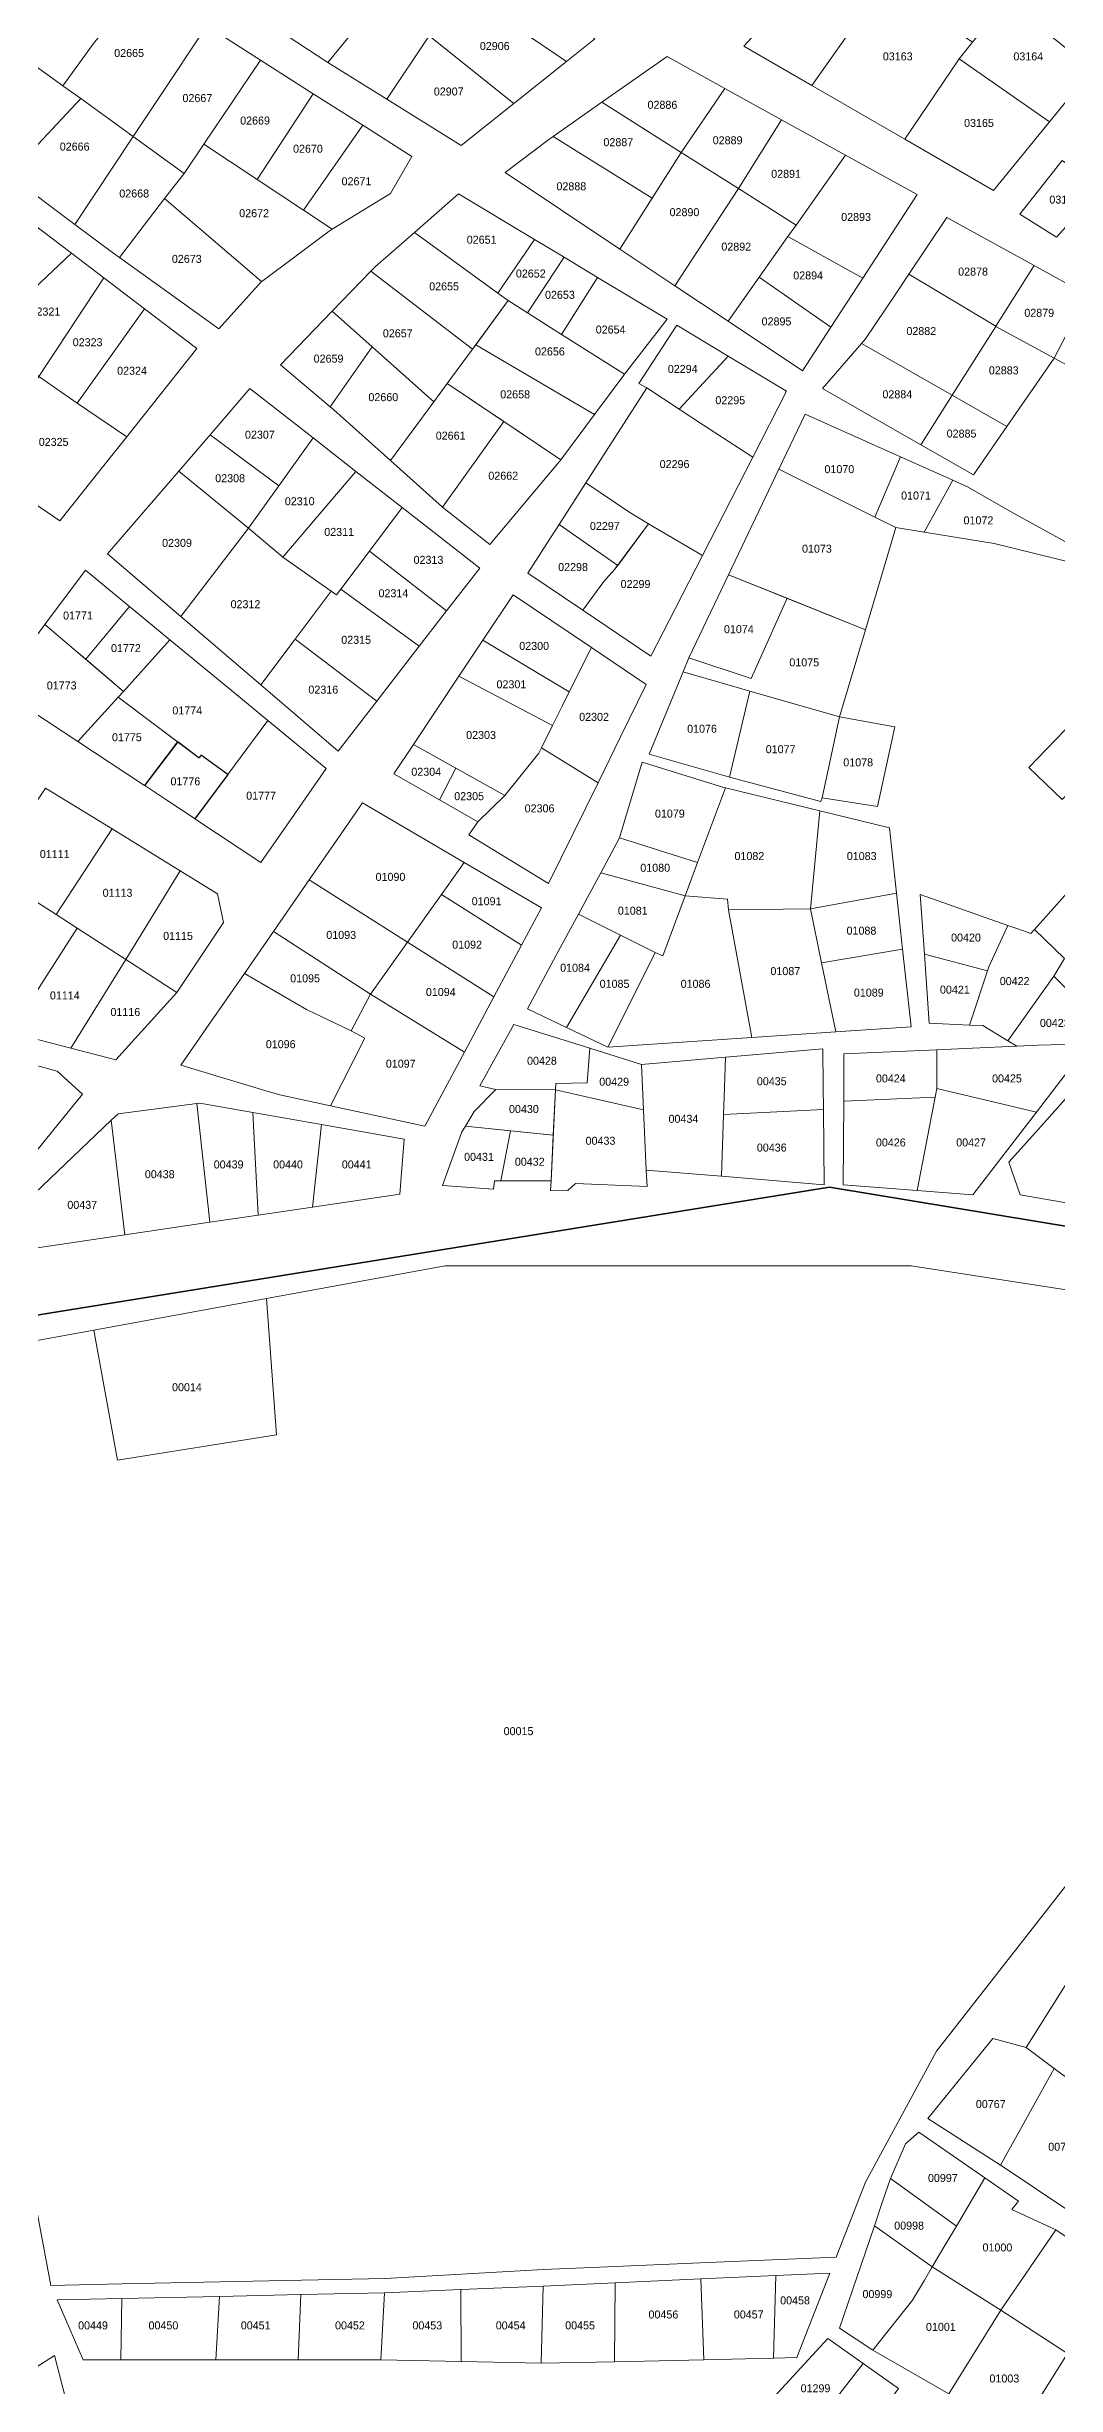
# Model space of a CAD drawing. Header units: metres. Extents: x 245225 to 248406, y 1633796 to 1637634.
# Drawn here: x 246328.6 to 246517.6, y 1634729.4 to 1635167.8 of the extents above; entities that cross this region are included whole.
import ezdxf
from ezdxf.enums import TextEntityAlignment as Align

# ---------------------------------------------------------------- set-up
doc = ezdxf.new("R2010")
doc.units = ezdxf.units.M
doc.header["$MEASUREMENT"] = 0
doc.layers.add('historique_numero_parcelle', color=7, linetype='Continuous')
doc.layers.add('limites_sections', color=7, linetype='Continuous')
doc.layers.add('LIMITES_PARCELLES', color=7, linetype='Continuous', lineweight=0, true_color=0xffffff)
doc.styles.add('Style-FANCY', font='FANCY.shx')

msp = doc.modelspace()

# ---------------------------------------------------------------- linework, layer by layer
at = {"layer": 'limites_parcelles', "flags": 128}
for points in [[(246386.159, 1635190.334), (246396.586, 1635183.688), (246394.823, 1635181.523), (246381.217, 1635164.813), (246371.584, 1635171.135), (246382.797, 1635188.63), (246384.547, 1635191.361), (246386.159, 1635190.334)], [(246337.487, 1635168.62), (246331.594, 1635160.459), (246325.476, 1635164.893), (246323.253, 1635167.513), (246330.471, 1635174.767), (246338.652, 1635182.991), (246340.954, 1635182.912), (246346.592, 1635179.313), (246337.487, 1635168.62)], [(246403.729, 1635175.089), (246400.173, 1635169.789), (246392.224, 1635157.942), (246381.217, 1635164.813), (246394.823, 1635181.523), (246403.729, 1635175.089)], [(246358.521, 1635171.699), (246349.497, 1635158.098), (246344.741, 1635150.93), (246334.914, 1635158.053), (246331.594, 1635160.459), (246337.487, 1635168.62), (246346.592, 1635179.313), (246352.259, 1635175.695), (246358.521, 1635171.699)], [(246417.223, 1635170.856), (246425.878, 1635165.003), (246416.03, 1635157.145), (246400.173, 1635169.789), (246403.729, 1635175.089), (246406.111, 1635178.794), (246417.223, 1635170.856)], [(246501.954, 1635168.613), (246499.412, 1635165.498), (246489.233, 1635150.451), (246471.81, 1635160.535), (246481.626, 1635174.366), (246485.548, 1635179.892), (246501.954, 1635168.613)], [(246516.33, 1635153.667), (246499.412, 1635165.498), (246501.954, 1635168.613), (246508.295, 1635176.385), (246524.41, 1635163.543), (246516.33, 1635153.667)], [(246368.615, 1635165.256), (246357.963, 1635149.497), (246354.266, 1635144.027), (246344.741, 1635150.93), (246349.497, 1635158.098), (246358.521, 1635171.699), (246368.615, 1635165.256)], [(246331.594, 1635160.459), (246334.914, 1635158.053), (246321.534, 1635143.673), (246311.744, 1635151.003), (246325.476, 1635164.893), (246331.594, 1635160.459)], [(246354.266, 1635144.027), (246350.638, 1635139.297), (246342.171, 1635128.257), (246341.113, 1635129.016), (246333.822, 1635134.474), (246344.741, 1635150.93), (246354.266, 1635144.027)], [(246382.005, 1635133.572), (246376.65, 1635137.119), (246387.739, 1635153.049), (246396.914, 1635147.193), (246392.945, 1635140.287), (246382.005, 1635133.572)], [(246441.933, 1635139.376), (246435.888, 1635129.847), (246414.396, 1635144.175), (246422.333, 1635150.208), (246423.377, 1635150.941), (246441.933, 1635139.376)], [(246367.962, 1635142.874), (246376.65, 1635137.119), (246382.005, 1635133.572), (246381.435, 1635133.223), (246368.815, 1635123.777), (246368.793, 1635123.753), (246350.638, 1635139.297), (246354.266, 1635144.027), (246357.963, 1635149.497), (246367.962, 1635142.874)], [(246458.081, 1635141.191), (246446.187, 1635122.981), (246435.888, 1635129.847), (246441.933, 1635139.376), (246447.382, 1635147.964), (246458.081, 1635141.191)], [(246481.401, 1635124.413), (246467.367, 1635132.209), (246468.882, 1635134.352), (246478.141, 1635147.456), (246491.549, 1635140.048), (246481.401, 1635124.413)], [(246525.059, 1635141.819), (246525.913, 1635141.194), (246517.673, 1635132.063), (246510.778, 1635136.39), (246518.724, 1635146.452), (246525.059, 1635141.819)], [(246333.178, 1635129.064), (246316.819, 1635113.656), (246307.031, 1635121.022), (246302.711, 1635124.274), (246316.281, 1635141.887), (246333.178, 1635129.064)], [(246468.882, 1635134.352), (246467.367, 1635132.209), (246456.152, 1635116.338), (246446.187, 1635122.981), (246458.081, 1635141.191), (246468.882, 1635134.352)], [(246413.024, 1635121.607), (246414.974, 1635120.188), (246408.272, 1635111.064), (246389.259, 1635125.675), (246390.107, 1635126.554), (246397.41, 1635132.962), (246413.024, 1635121.607)], [(246425.431, 1635128.306), (246418.605, 1635117.885), (246414.974, 1635120.188), (246413.024, 1635121.607), (246419.878, 1635131.649), (246425.431, 1635128.306)], [(246346.872, 1635118.672), (246338.638, 1635107.112), (246334.273, 1635100.985), (246327.088, 1635105.927), (246339.23, 1635124.472), (246346.872, 1635118.672)], [(246408.272, 1635111.064), (246403.561, 1635104.651), (246401.026, 1635101.2), (246389.473, 1635111.517), (246382.017, 1635118.175), (246389.259, 1635125.675), (246408.272, 1635111.064)], [(246503.857, 1635111.518), (246498.136, 1635102.431), (246481.155, 1635112.155), (246481.886, 1635113.001), (246487.538, 1635121.44), (246490.022, 1635125.15), (246506.317, 1635115.424), (246506.27, 1635115.349), (246503.857, 1635111.518)], [(246523.378, 1635121.286), (246517.234, 1635109.403), (246506.27, 1635115.349), (246506.317, 1635115.424), (246513.452, 1635126.757), (246523.378, 1635121.286)], [(246431.146, 1635098.864), (246408.883, 1635111.896), (246414.974, 1635120.188), (246424.947, 1635113.862), (246436.736, 1635106.383), (246436.621, 1635106.234), (246431.146, 1635098.864)], [(246343.732, 1635094.884), (246343.524, 1635094.622), (246334.273, 1635100.985), (246338.638, 1635107.112), (246346.872, 1635118.672), (246356.67, 1635111.236), (246348.295, 1635100.651), (246343.732, 1635094.884)], [(246456.193, 1635109.785), (246446.991, 1635099.863), (246440.907, 1635103.853), (246439.44, 1635104.668), (246446.527, 1635115.605), (246456.193, 1635109.785)], [(246517.234, 1635109.403), (246508.369, 1635096.571), (246498.136, 1635102.431), (246503.857, 1635111.518), (246506.27, 1635115.349), (246517.234, 1635109.403)], [(246401.026, 1635101.2), (246392.939, 1635090.192), (246382.328, 1635099.725), (246381.655, 1635100.292), (246389.473, 1635111.517), (246401.026, 1635101.2)], [(246431.146, 1635098.864), (246424.809, 1635090.333), (246403.561, 1635104.651), (246408.272, 1635111.064), (246408.883, 1635111.896), (246431.146, 1635098.864)], [(246460.768, 1635090.828), (246451.563, 1635096.865), (246446.991, 1635099.863), (246456.193, 1635109.785), (246467.101, 1635103.218), (246460.768, 1635090.828)], [(246339.257, 1635089.263), (246331.032, 1635078.93), (246315.72, 1635089.364), (246323.619, 1635100.873), (246327.088, 1635105.927), (246334.273, 1635100.985), (246343.524, 1635094.622), (246339.257, 1635089.263)], [(246414.139, 1635097.523), (246402.648, 1635081.469), (246392.939, 1635090.192), (246401.026, 1635101.2), (246403.561, 1635104.651), (246414.139, 1635097.523)], [(246446.991, 1635099.863), (246451.563, 1635096.865), (246460.768, 1635090.828), (246451.34, 1635072.386), (246441.264, 1635078.359), (246437.752, 1635080.441), (246429.508, 1635086.02), (246440.907, 1635103.853), (246446.991, 1635099.863)], [(246386.449, 1635088.176), (246372.769, 1635072.1), (246366.313, 1635077.498), (246372.03, 1635085.493), (246378.433, 1635094.447), (246386.449, 1635088.176)], [(246402.648, 1635081.469), (246414.139, 1635097.523), (246424.809, 1635090.333), (246424.238, 1635089.565), (246411.538, 1635074.484), (246402.648, 1635081.469)], [(246498.225, 1635086.505), (246492.879, 1635076.78), (246487.56, 1635077.651), (246483.636, 1635079.606), (246488.435, 1635090.902), (246498.225, 1635086.505)], [(246395.099, 1635081.409), (246388.97, 1635073.221), (246383.647, 1635066.11), (246382.823, 1635065.009), (246381.838, 1635065.704), (246372.769, 1635072.1), (246386.449, 1635088.176), (246395.099, 1635081.409)], [(246435.478, 1635070.541), (246424.501, 1635078.188), (246429.508, 1635086.02), (246437.752, 1635080.441), (246441.264, 1635078.359), (246435.478, 1635070.541)], [(246483.636, 1635079.606), (246487.56, 1635077.651), (246481.861, 1635058.498), (246456.229, 1635068.767), (246465.648, 1635088.569), (246483.636, 1635079.606)], [(246492.879, 1635076.78), (246498.225, 1635086.505), (246500.974, 1635085.271), (246509.071, 1635080.667), (246522.406, 1635073.285), (246521.453, 1635070.825), (246505.975, 1635074.635), (246492.879, 1635076.78)], [(246372.769, 1635072.1), (246381.838, 1635065.704), (246375.057, 1635056.697), (246368.632, 1635048.161), (246353.673, 1635060.976), (246366.313, 1635077.498), (246372.769, 1635072.1)], [(246432.883, 1635067.529), (246428.958, 1635062.141), (246418.682, 1635069.086), (246422.228, 1635074.633), (246424.501, 1635078.188), (246435.478, 1635070.541), (246434.894, 1635069.752), (246432.883, 1635067.529)], [(246428.958, 1635062.141), (246432.883, 1635067.529), (246434.894, 1635069.752), (246441.264, 1635078.359), (246451.34, 1635072.386), (246446.307, 1635062.539), (246441.701, 1635053.529), (246428.958, 1635062.141)], [(246344.079, 1635062.817), (246335.855, 1635052.967), (246333.628, 1635054.859), (246328.207, 1635059.466), (246335.795, 1635069.643), (246341.647, 1635064.821), (246344.079, 1635062.817)], [(246398.31, 1635055.393), (246390.349, 1635045.096), (246375.057, 1635056.697), (246381.838, 1635065.704), (246382.823, 1635065.009), (246383.647, 1635066.11), (246398.31, 1635055.393)], [(246448.825, 1635053.203), (246460.465, 1635049.361), (246467.19, 1635064.376), (246481.861, 1635058.498), (246477.003, 1635042.17), (246460.245, 1635046.989), (246447.74, 1635050.584), (246448.825, 1635053.203)], [(246333.628, 1635054.859), (246342.95, 1635046.938), (246341.949, 1635045.838), (246334.382, 1635037.521), (246319.285, 1635047.497), (246328.207, 1635059.466), (246333.628, 1635054.859)], [(246369.984, 1635041.474), (246362.453, 1635031.362), (246357.462, 1635034.991), (246357.057, 1635034.486), (246341.949, 1635045.838), (246342.95, 1635046.938), (246351.593, 1635056.626), (246365.582, 1635045.1), (246369.984, 1635041.474)], [(246426.422, 1635046.841), (246425.137, 1635044.256), (246423.28, 1635040.521), (246405.755, 1635049.791), (246410.218, 1635056.509), (246426.422, 1635046.841)], [(246436.003, 1635038.393), (246431.8, 1635029.804), (246421.207, 1635036.35), (246423.28, 1635040.521), (246425.137, 1635044.256), (246426.422, 1635046.841), (246430.547, 1635055.14), (246440.808, 1635048.212), (246436.003, 1635038.393)], [(246423.28, 1635040.521), (246421.207, 1635036.35), (246420.712, 1635035.356), (246414.362, 1635027.419), (246397.238, 1635036.971), (246405.755, 1635049.791), (246423.28, 1635040.521)], [(246460.245, 1635046.989), (246456.415, 1635030.844), (246456.207, 1635030.899), (246441.364, 1635035.185), (246447.74, 1635050.584), (246460.245, 1635046.989)], [(246477.003, 1635042.17), (246473.749, 1635027.009), (246473.511, 1635026.295), (246456.415, 1635030.844), (246460.245, 1635046.989), (246477.003, 1635042.17)], [(246373.81, 1635022.304), (246368.656, 1635014.874), (246356.27, 1635023.059), (246362.453, 1635031.362), (246369.984, 1635041.474), (246380.88, 1635032.496), (246373.81, 1635022.304)], [(246353.139, 1635037.479), (246357.123, 1635034.486), (246357.528, 1635034.991), (246362.519, 1635031.362), (246356.336, 1635023.059), (246350.854, 1635026.681), (246346.911, 1635029.286), (246353.139, 1635037.479)], [(246431.8, 1635029.804), (246422.552, 1635010.906), (246407.629, 1635020.034), (246409.296, 1635022.494), (246414.362, 1635027.419), (246420.712, 1635035.356), (246421.207, 1635036.35), (246431.8, 1635029.804)], [(246455.661, 1635028.823), (246450.437, 1635014.827), (246435.807, 1635019.478), (246440.094, 1635033.686), (246455.572, 1635028.844), (246455.661, 1635028.823)], [(246473.345, 1635024.538), (246471.61, 1635006.146), (246456.212, 1635005.987), (246456.053, 1635007.972), (246448.112, 1635008.597), (246450.437, 1635014.827), (246455.661, 1635028.823), (246473.345, 1635024.538)], [(246402.485, 1635008.874), (246396.13, 1634999.942), (246377.719, 1635011.633), (246383.941, 1635020.625), (246387.706, 1635026.066), (246406.752, 1635014.873), (246402.485, 1635008.874)], [(246353.533, 1635013.321), (246343.358, 1634996.679), (246334.269, 1635002.535), (246330.32, 1635005.079), (246340.802, 1635021.15), (246353.533, 1635013.321)], [(246526.399, 1634984.364), (246517.145, 1634993.552), (246519.13, 1634996.886), (246513.524, 1635002.274), (246524.832, 1635014.983), (246540.284, 1635001.648), (246528.536, 1634987.149), (246526.399, 1634984.364)], [(246330.32, 1635005.079), (246334.269, 1635002.535), (246321.88, 1634983.216), (246304.223, 1634992.826), (246317.835, 1635013.122), (246330.32, 1635005.079)], [(246352.94, 1634990.506), (246343.358, 1634996.679), (246353.533, 1635013.321), (246360.56, 1635009.001), (246361.671, 1635003.603), (246352.94, 1634990.506)], [(246448.112, 1635008.597), (246443.909, 1634997.335), (246442.48, 1634997.97), (246428.127, 1635005.179), (246432.3, 1635012.948), (246448.112, 1635008.597)], [(246456.212, 1635005.987), (246460.586, 1634982.074), (246433.664, 1634980.267), (246438.917, 1634990.815), (246442.48, 1634997.97), (246443.909, 1634997.335), (246448.112, 1635008.597), (246456.053, 1635007.972), (246456.212, 1635005.987)], [(246473.678, 1634996.061), (246476.33, 1634983.131), (246460.586, 1634982.074), (246456.212, 1635005.987), (246471.61, 1635006.146), (246473.678, 1634996.061)], [(246504.745, 1634994.579), (246492.913, 1634997.676), (246492.129, 1635008.844), (246508.556, 1635003.062), (246504.974, 1634995.272), (246504.745, 1634994.579)], [(246343.358, 1634996.679), (246333.092, 1634980.061), (246322.777, 1634982.727), (246321.88, 1634983.216), (246334.269, 1635002.535), (246343.358, 1634996.679)], [(246389.174, 1634990.165), (246385.576, 1634983.286), (246377.215, 1634987.308), (246365.573, 1634994.08), (246370.999, 1635001.921), (246389.174, 1634990.165)], [(246436.001, 1635001.224), (246425.921, 1634983.934), (246418.583, 1634987.41), (246423.981, 1634997.46), (246428.127, 1635005.179), (246436.001, 1635001.224)], [(246425.921, 1634983.934), (246436.001, 1635001.224), (246442.48, 1634997.97), (246438.917, 1634990.815), (246433.664, 1634980.267), (246425.921, 1634983.934)], [(246517.145, 1634993.552), (246508.52, 1634981.458), (246503.877, 1634984.291), (246501.373, 1634984.396), (246504.974, 1634995.272), (246508.556, 1635003.062), (246510.424, 1635002.404), (246512.873, 1635001.542), (246513.524, 1635002.274), (246519.13, 1634996.886), (246517.145, 1634993.552)], [(246388.116, 1634981.91), (246381.691, 1634969.25), (246372.228, 1634971.297), (246369.39, 1634972.146), (246353.654, 1634976.854), (246358.993, 1634984.57), (246365.573, 1634994.08), (246377.215, 1634987.308), (246385.576, 1634983.286), (246388.116, 1634981.91)], [(246508.52, 1634981.458), (246517.145, 1634993.552), (246526.399, 1634984.364), (246523.725, 1634980.881), (246514.208, 1634980.614), (246510.211, 1634980.426), (246508.52, 1634981.458)], [(246406.784, 1634979.327), (246399.374, 1634965.424), (246381.691, 1634969.25), (246388.116, 1634981.91), (246385.576, 1634983.286), (246389.174, 1634990.165), (246406.784, 1634979.327)], [(246430.254, 1634980.036), (246429.753, 1634973.576), (246423.88, 1634973.417), (246423.823, 1634972.222), (246412.648, 1634972.332), (246409.685, 1634972.967), (246416.035, 1634984.503), (246430.254, 1634980.036)], [(246315.748, 1634950.668), (246316.282, 1634960.585), (246317.293, 1634979.387), (246330.499, 1634975.761), (246335.262, 1634971.422), (246322.138, 1634955.23), (246315.748, 1634950.668)], [(246440.318, 1634968.471), (246423.823, 1634972.222), (246423.88, 1634973.417), (246429.753, 1634973.576), (246430.254, 1634980.036), (246439.953, 1634976.989), (246440.318, 1634968.471)], [(246474.021, 1634968.547), (246455.303, 1634967.622), (246455.477, 1634972.601), (246455.68, 1634978.36), (246473.926, 1634979.952), (246473.984, 1634972.949), (246474.021, 1634968.547)], [(246494.924, 1634970.886), (246477.804, 1634970.132), (246477.814, 1634972.444), (246477.842, 1634978.999), (246495.238, 1634979.756), (246495.238, 1634972.517), (246494.924, 1634970.886)], [(246513.884, 1634968.06), (246495.238, 1634972.517), (246495.238, 1634979.756), (246504.618, 1634980.164), (246510.211, 1634980.426), (246514.208, 1634980.614), (246523.725, 1634980.881), (246513.884, 1634968.06)], [(246455.303, 1634967.622), (246454.896, 1634956.034), (246440.8, 1634957.198), (246440.318, 1634968.471), (246439.953, 1634976.989), (246455.68, 1634978.36), (246455.477, 1634972.601), (246455.303, 1634967.622)], [(246423.423, 1634963.723), (246406.947, 1634965.456), (246408.627, 1634968.204), (246412.648, 1634972.332), (246423.823, 1634972.222), (246423.423, 1634963.723)], [(246440.318, 1634968.471), (246440.8, 1634957.198), (246441.012, 1634954.128), (246427.571, 1634954.658), (246426.169, 1634953.397), (246422.914, 1634953.282), (246423.02, 1634955.187), (246423.823, 1634972.222), (246440.318, 1634968.471)], [(246513.884, 1634968.06), (246501.972, 1634952.541), (246491.554, 1634953.36), (246494.924, 1634970.886), (246495.238, 1634972.517), (246513.884, 1634968.06)], [(246534.147, 1634961.783), (246529.199, 1634949.367), (246510.862, 1634952.541), (246508.745, 1634958.679), (246515.36, 1634966.088), (246522.303, 1634973.864), (246537.263, 1634968.918), (246536.39, 1634967.41), (246534.147, 1634961.783)], [(246359.088, 1634947.414), (246343.203, 1634945.072), (246340.646, 1634966.542), (246341.903, 1634967.744), (246356.681, 1634969.655), (246359.088, 1634947.414)], [(246367.174, 1634967.977), (246368.126, 1634948.747), (246359.088, 1634947.414), (246356.681, 1634969.655), (246357.249, 1634969.729), (246367.174, 1634967.977)], [(246415.375, 1634964.569), (246413.622, 1634955.187), (246412.437, 1634955.187), (246412.225, 1634953.599), (246402.7, 1634954.34), (246406.298, 1634964.394), (246406.947, 1634965.456), (246415.375, 1634964.569)], [(246537.252, 1634797.385), (246529.099, 1634779.996), (246525.067, 1634782.99), (246517.229, 1634788.812), (246511.957, 1634792.728), (246521.271, 1634807.545), (246537.252, 1634797.385)], [(246511.957, 1634792.728), (246517.229, 1634788.812), (246507.163, 1634770.697), (246493.542, 1634779.393), (246505.713, 1634794.421), (246511.957, 1634792.728)], [(246529.099, 1634779.996), (246520.53, 1634761.719), (246507.301, 1634770.609), (246507.163, 1634770.697), (246517.229, 1634788.812), (246525.067, 1634782.99), (246529.099, 1634779.996)], [(246498.909, 1634759.239), (246486.557, 1634768.175), (246489.397, 1634774.671), (246491.9, 1634776.833), (246504.252, 1634768.276), (246498.909, 1634759.239)], [(246498.909, 1634759.239), (246496.934, 1634755.899), (246494.388, 1634751.592), (246483.55, 1634759.304), (246485.102, 1634763.881), (246486.557, 1634768.175), (246498.909, 1634759.239)], [(246517.524, 1634758.523), (246507.248, 1634743.466), (246494.388, 1634751.592), (246496.934, 1634755.899), (246498.909, 1634759.239), (246504.252, 1634768.276), (246510.539, 1634763.92), (246509.269, 1634762.333), (246517.524, 1634758.523)], [(246494.388, 1634751.592), (246492.928, 1634749.122), (246490.695, 1634745.346), (246483.234, 1634735.98), (246477.043, 1634740.108), (246481.064, 1634751.969), (246483.55, 1634759.304), (246494.388, 1634751.592)], [(246534.003, 1634747.38), (246523.252, 1634733.074), (246519.725, 1634735.363), (246507.248, 1634743.466), (246517.524, 1634758.523), (246534.003, 1634747.38)], [(246507.248, 1634743.466), (246497.518, 1634727.791), (246483.234, 1634735.98), (246490.695, 1634745.346), (246492.928, 1634749.122), (246494.388, 1634751.592), (246507.248, 1634743.466)], [(246523.252, 1634733.074), (246539.774, 1634722.345), (246531.882, 1634708.089), (246510.357, 1634720.43), (246519.725, 1634735.363), (246523.252, 1634733.074)]]:
    msp.add_lwpolyline(points, close=True, dxfattribs=at)
for points in [[(246307.497, 1634921.759), (246337.369, 1634927.213), (246341.808, 1634902.795), (246371.573, 1634907.557), (246369.738, 1634933.123), (246403.144, 1634939.222), (246490.456, 1634939.222), (246605.947, 1634921.362)], [(246540.215, 1634849.667), (246495.162, 1634792.07), (246481.865, 1634767.503), (246476.407, 1634753.431), (246450.909, 1634752.348), (246435.057, 1634751.675), (246421.585, 1634751.103), (246391.952, 1634749.409), (246376.274, 1634749.092), (246361.032, 1634748.783), (246342.633, 1634748.41), (246329.298, 1634748.139), (246297.601, 1634917.711)]]:
    msp.add_lwpolyline(points, dxfattribs=at)
at = {"layer": 'limites_parcelles'}
for points in [[(246459.087, 1635167.899), (246473.569, 1635183.714), (246481.626, 1635174.366), (246471.81, 1635160.535)], [(246431.198, 1635169.247), (246425.878, 1635165.003), (246417.223, 1635170.856), (246421.787, 1635177.068)], [(246416.03, 1635157.145), (246406.141, 1635149.255), (246392.224, 1635157.942), (246400.173, 1635169.789)], [(246378.475, 1635158.962), (246367.962, 1635142.874), (246357.963, 1635149.497), (246368.615, 1635165.256)], [(246455.568, 1635159.928), (246447.382, 1635147.964), (246432.53, 1635157.367), (246444.717, 1635165.924)], [(246516.33, 1635153.667), (246505.836, 1635140.841), (246489.233, 1635150.451), (246499.412, 1635165.498)], [(246466.13, 1635154.092), (246458.081, 1635141.191), (246447.382, 1635147.964), (246455.568, 1635159.928)], [(246344.741, 1635150.93), (246333.822, 1635134.474), (246321.534, 1635143.673), (246334.914, 1635158.053)], [(246387.739, 1635153.049), (246376.65, 1635137.119), (246367.962, 1635142.874), (246378.475, 1635158.962)], [(246447.382, 1635147.964), (246441.933, 1635139.376), (246423.377, 1635150.941), (246432.53, 1635157.367)], [(246478.141, 1635147.456), (246468.882, 1635134.352), (246458.081, 1635141.191), (246466.13, 1635154.092)], [(246368.793, 1635123.753), (246360.798, 1635114.887), (246342.171, 1635128.257), (246350.638, 1635139.297)], [(246419.878, 1635131.649), (246413.024, 1635121.607), (246397.41, 1635132.962), (246405.665, 1635140.206)], [(246506.317, 1635115.424), (246490.022, 1635125.15), (246497.126, 1635135.755), (246513.452, 1635126.757)], [(246339.23, 1635124.472), (246327.088, 1635105.927), (246316.819, 1635113.656), (246333.178, 1635129.064)], [(246475.415, 1635115.189), (246461.988, 1635124.597), (246467.367, 1635132.209), (246481.401, 1635124.413)], [(246418.605, 1635117.885), (246425.431, 1635128.306), (246431.689, 1635124.538), (246424.947, 1635113.862)], [(246436.736, 1635106.383), (246424.947, 1635113.862), (246431.689, 1635124.538), (246444.718, 1635116.694)], [(246475.415, 1635115.189), (246470.117, 1635107.028), (246456.152, 1635116.338), (246461.988, 1635124.597)], [(246535.538, 1635114.584), (246530.035, 1635102.477), (246517.234, 1635109.403), (246523.378, 1635121.286)], [(246389.473, 1635111.517), (246381.655, 1635100.292), (246372.327, 1635108.139), (246382.017, 1635118.175)], [(246498.136, 1635102.431), (246492.277, 1635093.124), (246473.842, 1635103.688), (246481.155, 1635112.155)], [(246378.433, 1635094.447), (246372.03, 1635085.493), (246359.152, 1635095.035), (246366.612, 1635103.694)], [(246508.369, 1635096.571), (246502.1, 1635087.495), (246492.277, 1635093.124), (246498.136, 1635102.431)], [(246488.435, 1635090.902), (246483.636, 1635079.606), (246465.648, 1635088.569), (246470.574, 1635098.923)], [(246372.03, 1635085.493), (246366.313, 1635077.498), (246353.281, 1635088.22), (246359.152, 1635095.035)], [(246366.313, 1635077.498), (246353.673, 1635060.976), (246339.942, 1635072.737), (246353.281, 1635088.22)], [(246403.448, 1635062.039), (246388.97, 1635073.221), (246395.099, 1635081.409), (246409.633, 1635070.039)], [(246403.448, 1635062.039), (246398.31, 1635055.393), (246383.647, 1635066.11), (246388.97, 1635073.221)], [(246467.19, 1635064.376), (246460.465, 1635049.361), (246448.825, 1635053.203), (246456.229, 1635068.767)], [(246335.855, 1635052.967), (246344.079, 1635062.817), (246351.593, 1635056.626), (246342.95, 1635046.938)], [(246430.547, 1635055.14), (246426.422, 1635046.841), (246410.218, 1635056.509), (246415.884, 1635065.039)], [(246390.349, 1635045.096), (246383.122, 1635035.749), (246368.632, 1635048.161), (246375.057, 1635056.697)], [(246353.073, 1635037.479), (246346.845, 1635029.286), (246334.382, 1635037.521), (246341.949, 1635045.838)], [(246473.749, 1635027.009), (246477.003, 1635042.17), (246487.401, 1635040.265), (246484.147, 1635025.343)], [(246530.856, 1635038.753), (246518.736, 1635026.671), (246512.471, 1635032.673), (246524.302, 1635044.901)], [(246405.173, 1635032.545), (246402.09, 1635026.607), (246393.58, 1635031.464), (246397.238, 1635036.971)], [(246402.09, 1635026.607), (246405.173, 1635032.545), (246414.362, 1635027.419), (246409.296, 1635022.494)], [(246340.802, 1635021.15), (246330.32, 1635005.079), (246317.835, 1635013.122), (246328.352, 1635028.806)], [(246487.705, 1635009.079), (246471.61, 1635006.146), (246473.345, 1635024.538), (246486.369, 1635021.383)], [(246450.437, 1635014.827), (246448.112, 1635008.597), (246432.3, 1635012.948), (246435.807, 1635019.478)], [(246417.47, 1634999.378), (246402.485, 1635008.874), (246406.752, 1635014.873), (246421.202, 1635006.381)], [(246396.13, 1634999.942), (246389.174, 1634990.165), (246370.999, 1635001.921), (246377.719, 1635011.633)], [(246417.47, 1634999.378), (246412.299, 1634989.675), (246396.13, 1634999.942), (246402.485, 1635008.874)], [(246488.839, 1634998.628), (246473.678, 1634996.061), (246471.61, 1635006.146), (246487.705, 1635009.079)], [(246412.299, 1634989.675), (246406.784, 1634979.327), (246389.174, 1634990.165), (246396.13, 1634999.942)], [(246476.33, 1634983.131), (246473.678, 1634996.061), (246488.839, 1634998.628), (246490.418, 1634984.077)], [(246504.745, 1634994.579), (246501.373, 1634984.396), (246493.823, 1634984.714), (246492.913, 1634997.676)], [(246333.092, 1634980.061), (246343.358, 1634996.679), (246352.94, 1634990.506), (246341.51, 1634977.885)], [(246477.804, 1634970.132), (246494.924, 1634970.886), (246491.554, 1634953.36), (246477.736, 1634954.446)], [(246343.203, 1634945.072), (246324.705, 1634942.344), (246320.604, 1634947.371), (246340.646, 1634966.542)], [(246379.999, 1634965.714), (246378.302, 1634950.247), (246368.126, 1634948.747), (246367.174, 1634967.977)], [(246455.303, 1634967.622), (246474.021, 1634968.547), (246474.138, 1634954.446), (246454.896, 1634956.034)], [(246378.302, 1634950.247), (246379.999, 1634965.714), (246395.481, 1634962.982), (246394.687, 1634952.663)], [(246413.622, 1634955.187), (246415.375, 1634964.569), (246423.423, 1634963.723), (246423.02, 1634955.187)], [(246337.369, 1634927.213), (246369.738, 1634933.123), (246371.573, 1634907.557), (246341.808, 1634902.795)], [(246406.141, 1634733.852), (246391.105, 1634734.169), (246391.804, 1634746.748), (246406.124, 1634747.359)], [(246406.141, 1634733.852), (246406.124, 1634747.359), (246421.511, 1634748.015), (246421.162, 1634733.534)], [(246434.855, 1634733.837), (246421.162, 1634733.534), (246421.511, 1634748.015), (246435.022, 1634748.622)], [(246435.022, 1634748.622), (246451.024, 1634749.34), (246451.604, 1634734.208), (246434.855, 1634733.837)], [(246464.652, 1634734.497), (246451.604, 1634734.208), (246451.024, 1634749.34), (246465.117, 1634749.973)], [(246464.652, 1634734.497), (246465.117, 1634749.973), (246475.226, 1634750.427), (246468.999, 1634734.593)], [(246330.497, 1634745.401), (246342.6, 1634745.667), (246342.461, 1634734.198), (246335.399, 1634734.202)], [(246360.199, 1634734.188), (246342.461, 1634734.198), (246342.6, 1634745.667), (246360.877, 1634746.069)], [(246360.877, 1634746.069), (246376.162, 1634746.404), (246375.652, 1634734.179), (246360.199, 1634734.188)], [(246376.162, 1634746.404), (246391.804, 1634746.748), (246391.105, 1634734.169), (246375.652, 1634734.179)], [(246519.725, 1634735.363), (246510.357, 1634720.43), (246497.518, 1634727.791), (246507.248, 1634743.466)], [(246481.464, 1634733.5), (246471.578, 1634720.818), (246464.053, 1634726.413), (246474.82, 1634738.203)], [(246352.106, 1634649.384), (246302.152, 1634616.258), (246279.61, 1634702.618), (246329.986, 1634735.003)], [(246471.578, 1634720.818), (246481.464, 1634733.5), (246488.063, 1634728.829), (246478.372, 1634715.767)]]:
    msp.add_3dface(points, dxfattribs=at)
at = {"layer": 'limites_sections', "flags": 128}
for points in [[(247335.725, 1635183.526), (247307.282, 1635143.838), (247299.761, 1635133.712), (247240.475, 1635053.88), (247210.048, 1635014.854), (247192.85, 1634961.276), (247142.579, 1634913.65), (247071.802, 1634848.166), (246991.766, 1634872.64), (246784.729, 1634903.067), (246643.177, 1634926.218), (246475.166, 1634954), (246278.712, 1634922.249)], [(246278.712, 1634922.249), (246475.166, 1634954), (246643.177, 1634926.218), (246784.729, 1634903.067), (246991.766, 1634872.64), (246999.571246, 1634870.253254), (247040.849557, 1634805.47047), (247038.303451, 1634801.958394), (247032.6049, 1634798.1715), (247024.9407, 1634793.0783), (247023.4972, 1634792.1191), (247016.734, 1634787.6247), (247004.1143, 1634784.8567), (246959.9992, 1634775.1805), (246935.4919, 1634769.8051), (246636.5417, 1634671.0846), (246589.0941, 1634657.0569), (246244.6059, 1634539.0524)]]:
    msp.add_lwpolyline(points, dxfattribs=at)

# ---------------------------------------------------------------- texts
at = {"layer": 'historique_numero_parcelle', "style": 'Style-FANCY'}
for s, p in [('02906', (246412.451849, 1635167.904103)), ('02665', (246343.984646, 1635166.595824)), ('03163', (246487.920277, 1635165.963114)), ('03164', (246512.373008, 1635165.963114)), ('02907', (246403.833114, 1635159.382613)), ('02667', (246356.766173, 1635158.147669)), ('02669', (246367.565243, 1635153.934591)), ('02886', (246443.855887, 1635156.886484)), ('02887', (246435.596265, 1635149.879355)), ('02889', (246456.065762, 1635150.238695)), ('03165', (246503.138649, 1635153.485217)), ('02666', (246333.782877, 1635149.054168)), ('02670', (246377.473858, 1635148.654494)), ('02671', (246386.56164, 1635142.553048)), ('02888', (246426.797972, 1635141.614536)), ('02891', (246467.018739, 1635143.950246)), ('02668', (246344.933733, 1635140.265006)), ('02672', (246367.389351, 1635136.568938)), ('02890', (246447.985697, 1635136.763447)), ('03157', (246519.107312, 1635139.118953)), ('02893', (246480.126399, 1635135.865097)), ('02673', (246354.783717, 1635128.003447)), ('02651', (246409.999324, 1635131.59593)), ('02892', (246457.681775, 1635130.295328)), ('02652', (246419.204369, 1635125.259814)), ('02894', (246471.148549, 1635124.905229)), ('02878', (246502.032352, 1635125.623909)), ('02655', (246402.963622, 1635122.854436)), ('02653', (246424.657038, 1635121.270407)), ('02321', (246328.310381, 1635118.130539)), ('02654', (246434.155237, 1635114.758287)), ('02895', (246465.223169, 1635116.28107)), ('02882', (246492.336275, 1635114.484371)), ('02879', (246514.421785, 1635117.8981)), ('02323', (246336.210888, 1635112.3811)), ('02657', (246394.286255, 1635114.054274)), ('02656', (246422.780851, 1635110.651545)), ('02324', (246344.521812, 1635107.042335)), ('02659', (246381.328836, 1635109.302187)), ('02294', (246447.652308, 1635107.376662)), ('02883', (246507.778176, 1635107.117902)), ('02660', (246391.589236, 1635102.086054)), ('02658', (246416.272826, 1635102.614064)), ('02295', (246456.564198, 1635101.509888)), ('02884', (246487.84735, 1635102.626152)), ('02325', (246329.849441, 1635093.695422)), ('02307', (246368.472778, 1635095.050936)), ('02661', (246404.19487, 1635094.869921)), ('02885', (246499.877668, 1635095.259684)), ('02296', (246446.127906, 1635089.541667)), ('01070', (246476.994826, 1635088.589222)), ('02308', (246362.900753, 1635086.887214)), ('02662', (246414.044853, 1635087.36045)), ('02310', (246375.93146, 1635082.575135)), ('01071', (246491.34182, 1635083.651032)), ('02311', (246383.318948, 1635076.825695)), ('02297', (246433.072463, 1635077.941954)), ('01072', (246503.038732, 1635078.987186)), ('02309', (246352.948165, 1635074.772324)), ('02313', (246400.0434, 1635071.589599)), ('01073', (246472.791248, 1635073.683204)), ('02298', (246427.121432, 1635070.241812)), ('02299', (246438.818287, 1635067.059087)), ('02312', (246365.773665, 1635063.273446)), ('02314', (246393.476744, 1635065.326817)), ('01771', (246334.403582, 1635061.158315)), ('01074', (246458.170108, 1635058.594289)), ('01772', (246343.381431, 1635055.049536)), ('02315', (246386.499672, 1635056.59999)), ('02300', (246419.836548, 1635055.45754)), ('01075', (246470.415313, 1635052.375828)), ('01773', (246331.351113, 1635048.042407)), ('02316', (246380.343432, 1635047.257151)), ('02301', (246415.574818, 1635048.259741)), ('01774', (246354.873079, 1635043.370987)), ('02302', (246431.053363, 1635042.158296)), ('01076', (246451.276468, 1635039.933189)), ('01775', (246343.560988, 1635038.340228)), ('02303', (246409.887625, 1635038.755566)), ('01077', (246465.988991, 1635036.092374)), ('02304', (246399.623561, 1635031.865773)), ('01078', (246480.518749, 1635033.623279)), ('01776', (246354.513965, 1635030.075409)), ('01777', (246368.698967, 1635027.38036)), ('02305', (246407.655988, 1635027.289689)), ('02306', (246420.84793, 1635025.001647)), ('01079', (246445.245248, 1635024.021243)), ('01111', (246330.042479, 1635016.436908)), ('01080', (246442.503784, 1635013.870519)), ('01082', (246460.140535, 1635016.06527)), ('01083', (246481.175558, 1635016.06527)), ('01090', (246392.930051, 1635012.166586)), ('01113', (246341.816087, 1635009.179043)), ('01091', (246410.93233, 1635007.594188)), ('01081', (246438.300206, 1635005.823098)), ('01115', (246353.140944, 1635001.096512)), ('01093', (246383.700456, 1635001.284278)), ('01088', (246481.129867, 1635002.085162)), ('00420', (246500.704023, 1635000.787002)), ('01092', (246407.277045, 1634999.455319)), ('01095', (246376.938179, 1634993.145409)), ('01084', (246427.488558, 1634995.135117)), ('01085', (246434.890511, 1634992.117334)), ('01086', (246450.059944, 1634992.117334)), ('01087', (246466.874255, 1634994.494981)), ('00422', (246509.81939, 1634992.625271)), ('01114', (246331.94029, 1634989.93986)), ('01094', (246402.34241, 1634990.584866)), ('01089', (246482.500599, 1634990.471271)), ('00421', (246498.625079, 1634991.024931)), ('01116', (246343.271674, 1634986.83063)), ('00423', (246517.33557, 1634984.783608)), ('01096', (246372.369072, 1634980.799934)), ('01097', (246394.849076, 1634977.142015)), ('00428', (246421.292954, 1634977.69639)), ('00424', (246486.631175, 1634974.381402)), ('00425', (246508.380121, 1634974.381402)), ('00429', (246434.817509, 1634973.764128)), ('00435', (246464.333936, 1634973.855576)), ('00430', (246417.911815, 1634968.643042)), ('00434', (246447.793771, 1634966.814082)), ('00433', (246432.258809, 1634962.698924)), ('00436', (246464.333936, 1634961.418652)), ('00426', (246486.631175, 1634962.378856)), ('00427', (246501.663535, 1634962.378856)), ('00439', (246362.616449, 1634958.259819)), ('00440', (246373.73896, 1634958.259819)), ('00441', (246386.600994, 1634958.259819)), ('00431', (246409.50466, 1634959.681141)), ('00432', (246419.008401, 1634958.766661)), ('00438', (246349.718515, 1634956.43086)), ('00437', (246335.201811, 1634950.682702)), ('00014', (246354.810659, 1634916.501999)), ('00015', (246416.910728, 1634852.026257)), ('00767', (246505.34142, 1634782.1237)), ('00768', (246518.903455, 1634774.122725)), ('00997', (246496.374154, 1634768.272345)), ('00998', (246490.05759, 1634759.341024)), ('01000', (246506.592126, 1634755.247502)), ('00999', (246484.112588, 1634746.50225)), ('00456', (246444.04195, 1634742.684475)), ('00457', (246460.019143, 1634742.684475)), ('00458', (246468.692807, 1634745.324331)), ('00449', (246337.217701, 1634740.637714)), ('00450', (246350.408174, 1634740.637714)), ('00451', (246367.685835, 1634740.637714)), ('00452', (246385.335059, 1634740.637714)), ('00453', (246399.826, 1634740.637714)), ('00454', (246415.43163, 1634740.637714)), ('00455', (246428.436321, 1634740.637714)), ('01001', (246496.002592, 1634740.361967)), ('01299', (246472.52365, 1634728.848581)), ('01003', (246507.892595, 1634730.68637))]:
    msp.add_text(s, height=1.499994, dxfattribs=at).set_placement(p, align=Align.MIDDLE_CENTER)

doc.saveas('drawing.dxf')
